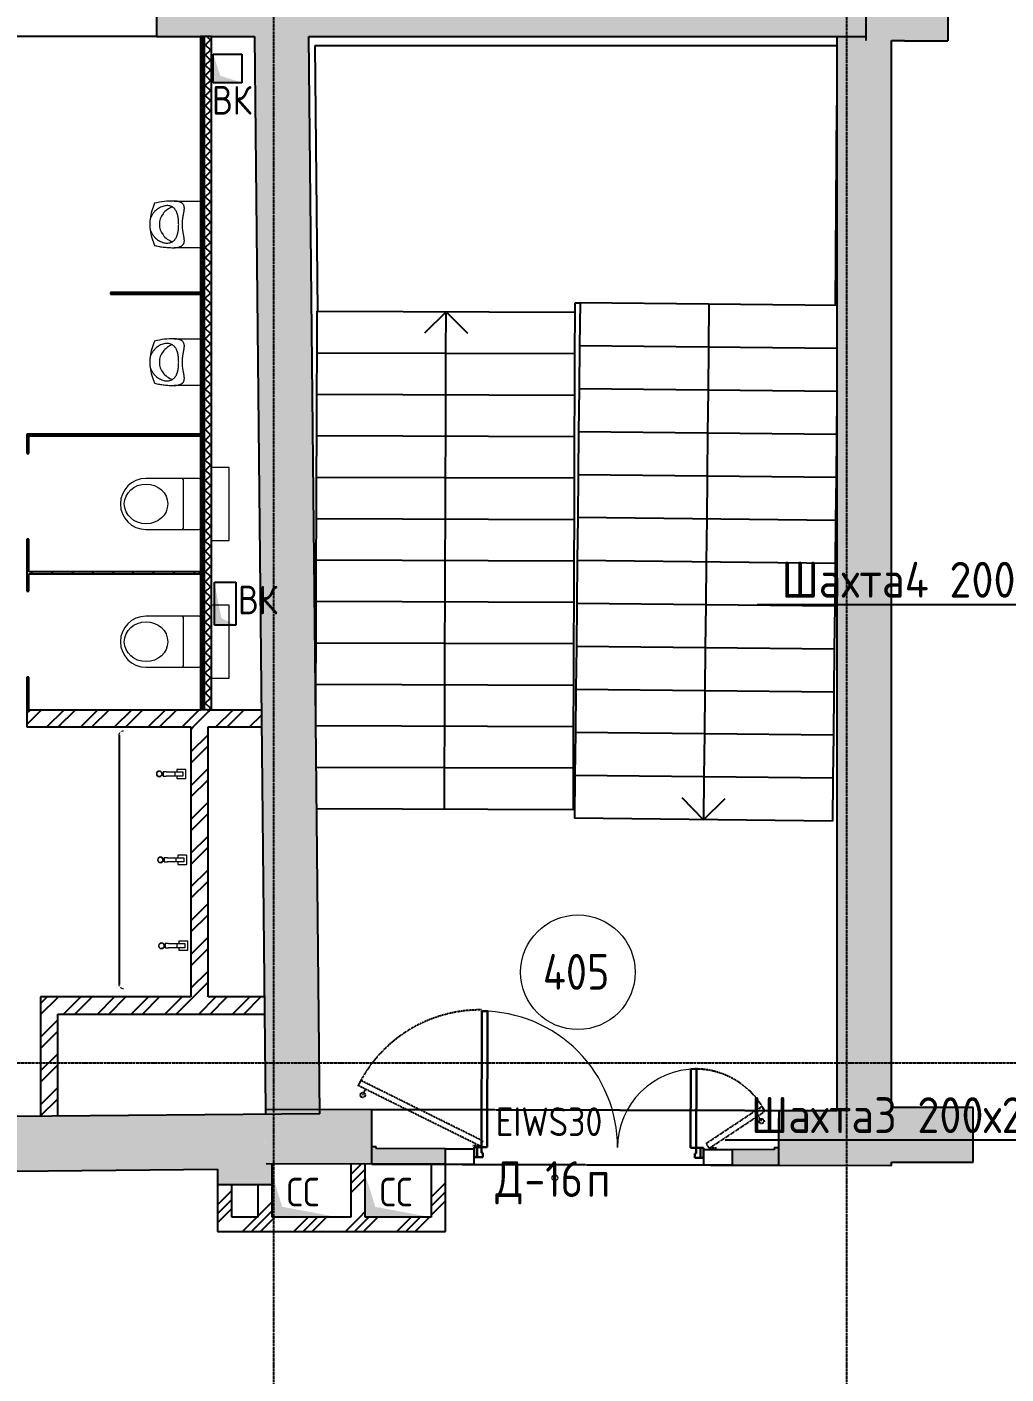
# Model space of a CAD drawing. Header units: millimetres. Extents: x -129048 to 476301, y -5853 to 215316.
# Drawn here: x 363441 to 370275, y 11234 to 20640 of the extents above; entities that cross this region are included whole.
import ezdxf
from ezdxf import colors
from ezdxf.entities.mleader import LeaderData, LeaderLine
from ezdxf.math import Vec2, Vec3

# ---------------------------------------------------------------- set-up
doc = ezdxf.new("R2010")
doc.units = ezdxf.units.MM
for name, pattern in [('ADSK_Линия сетки', [25, 20, -2.5, 0, -2.5]), ('ADSK_Сверху', [4.5, 3, -1.5]), ('ADSK_Снесено', [4.5, 3, -1.5]), ('ADSK_Штриховая_ш2 п1', [3, 2, -1])]:
    doc.linetypes.add(name, pattern=pattern)
for name, color, linetype, lineweight in [('GAZLAITER', 1, 'Continuous', 40), ('Аннотация', 7, 'Continuous', 9), ('Двери', 251, 'Continuous', 18), ('Лестницы', 7, 'Continuous', 18), ('Марки дверей', 7, 'Continuous', 20), ('Марки помещений', 7, 'Continuous', 20), ('Сантехника', 251, 'Continuous', 18), ('Стрелки вверх', 7, 'Continuous', 18), ('Узлы', 7, 'Continuous', 18)]:
    doc.layers.add(name, color=color, linetype=linetype, lineweight=lineweight)
for name, color, linetype, lineweight, true_color in [('Линии', 7, 'Continuous', 9, 0x00a600), ('Обобщенные модели', 5, 'Continuous', 18, 0x0000ff), ('Стены внутренние', 5, 'Continuous', 18, 0x0000ff), ('Стены наружные', 1, 'ADSK_Снесено', 18, 0xff0000), ('Стены штриховка', 5, 'Continuous', 18, 0x0000ff)]:
    doc.layers.add(name, color=color, linetype=linetype, lineweight=lineweight, true_color=true_color)
doc.styles.add('GOST Common_1', font='GOST Common_0.ttf', dxfattribs={"width": 0.9, "height": 200})
doc.styles.add('GOST Common_2', font='GOST Common_0.ttf', dxfattribs={"width": 0.9, "height": 250})
doc.styles.add('PIK', font='isocpeur.ttf', dxfattribs={"width": 0.9, "height": 250})
pattern_1 = [(45, (322754.53, 150), (-179.6051, 179.6051), []), (45, (322818.03, 150), (0, 359.2102), []), (45, (322691.03, 150), (0, 359.2102), [])]
pattern_2 = [(45, (322754.53, 150), (-117.8655, 117.8655), []), (45, (322833.11, 150), (-117.8655, 117.8655), [])]
pattern_3 = [(45, (322754.53, 150), (-70.71068, 70.71068), [])]

# ---------------------------------------------------------------- blocks, each defined once
blk = doc.blocks.new('Раковина с 2-3 кранами для санузла - 500x1800 3 taps-2317887-04 План 4-го этажа')
at = {"layer": 'Сантехника'}
for p, q in [((-764.1, 503.1), (-763.2, 503.9)), ((1018.1, 499.1), (1018.9, 498.2)), ((-490, 189.1), (-460, 189.1)), ((-490, 189.1), (-490, 166.1)), ((-460, 189.1), (-490, 189.1)), ((-460, 166.1), (-460, 189.1)), ((110, 196.6), (140, 196.6)), ((110, 196.6), (110, 173.6)), ((140, 196.6), (110, 196.6)), ((140, 173.6), (140, 196.6)), ((710, 204.1), (740, 204.1)), ((710, 204.1), (710, 181.1)), ((740, 204.1), (710, 204.1)), ((740, 181.1), (740, 204.1)), ((-490, 106.5), (-490, 166.1)), ((-490, 71.5), (-490, 106.5)), ((-460, 106.5), (-490, 106.5)), ((-460, 166.1), (-460, 106.5)), ((-460, 106.5), (-460, 71.5)), ((93.2, 98.7), (93.2, 39.1)), ((109.5, 100.6), (95.1, 100.6)), ((110, 114), (110, 173.6)), ((110, 79), (110, 114)), ((140, 114), (110, 114)), ((140, 173.6), (140, 114)), ((140, 114), (140, 79)), ((154.6, 100.6), (140, 100.6)), ((156.5, 39.1), (156.5, 98.7)), ((693.2, 106.2), (693.2, 46.6)), ((710, 108.1), (695.1, 108.1)), ((710, 121.5), (710, 181.1)), ((710, 86.5), (710, 121.5)), ((740, 121.5), (710, 121.5)), ((740, 181.1), (740, 121.5)), ((740, 121.5), (740, 86.5)), ((754.6, 108.1), (740, 108.1)), ((756.5, 46.6), (756.5, 106.2)), ((-506.8, 91.2), (-506.8, 31.6)), ((-505.3, 30.1), (-445, 30.1)), ((-490, 93.1), (-504.9, 93.1)), ((-490, 51.5), (-490, 71.5)), ((-460, 51.5), (-490, 51.5)), ((-445.4, 93.1), (-460, 93.1)), ((-460, 71.5), (-460, 51.5)), ((-443.5, 31.6), (-443.5, 91.2)), ((94.7, 37.6), (155, 37.6)), ((110, 59), (110, 79)), ((140, 59), (110, 59)), ((140, 79), (140, 59)), ((694.7, 45.1), (755, 45.1)), ((710, 66.5), (710, 86.5)), ((740, 66.5), (710, 66.5)), ((740, 86.5), (740, 66.5))]:
    blk.add_line(p, q, dxfattribs=at)
at = {"layer": 'Сантехника', "flags": 128}
for points in [[(-775, 480), (-775, 481.2), (-774.9, 482.4), (-774.8, 483.6), (-774.6, 484.8), (-774.4, 486), (-774.1, 487.1)], [(-773.5, 489.4), (-773.1, 490.6), (-772.6, 491.7), (-772.1, 492.8), (-771.6, 493.9)], [(-770.4, 495.9), (-769.8, 496.9), (-769.1, 497.9), (-768.3, 498.9), (-767.6, 499.8)], [(-758.1, 507), (-757, 507.5), (-755.9, 508), (-754.7, 508.4)], [(-752.4, 509.1), (-751.3, 509.3), (-750.1, 509.6), (-748.9, 509.7), (-747.7, 509.9), (-746.5, 510), (-745.3, 510), (-745, 510)], [(995, 510), (996.2, 510), (997.4, 509.9), (998.6, 509.8), (999.8, 509.6), (1001, 509.4), (1002.1, 509.1)], [(1004.4, 508.5), (1005.6, 508.1), (1006.7, 507.6), (1007.8, 507.1), (1008.9, 506.6)], [(1010.9, 505.4), (1011.9, 504.8), (1012.9, 504.1), (1013.9, 503.3), (1014.8, 502.6)], [(1022, 493.1), (1022.5, 492), (1023, 490.9), (1023.4, 489.7)], [(1024.1, 487.4), (1024.3, 486.3), (1024.6, 485.1), (1024.7, 483.9), (1024.9, 482.7), (1025, 481.5), (1025, 480.3), (1025, 480)]]:
    blk.add_lwpolyline(points, dxfattribs=at)
at = {"layer": 'Сантехника'}
for centre, radius, start, end in [((-475, 215), 20, 0, 180), ((-475, 215), 20, 180, 360), ((-475, 215), 18.2, 165.15778, 180), ((-475, 215), 18.2, 180, 191.34075), ((-475, 215), 16.3, 175.36727, 180), ((-475, 215), 16.3, 175.36727, 180), ((-475, 215), 16.3, 180, 198.62064), ((-475, 215), 16.3, 180, 198.62064), ((-475, 215), 18.2, 208.98332, 219.73377), ((-475, 215), 18.2, 95.84531, 146.66266), ((-475, 215), 16.3, 216.87489, 225), ((-475, 215), 16.3, 216.87489, 225), ((-475, 215), 18.2, 225, 229.4056), ((-475, 215), 18.2, 232.75928, 242.71908), ((-475, 215), 18.2, 265.13096, 274.18327), ((-475, 215), 18.2, 85.13096, 94.18327), ((-475, 215), 18.2, 275.84531, 326.66266), ((-475, 215), 18.2, 52.75928, 62.71908), ((-475, 215), 16.3, 36.87489, 45), ((-475, 215), 16.3, 36.87489, 45), ((-475, 215), 18.2, 45, 49.4056), ((-475, 215), 18.2, 28.98332, 39.73377), ((-475, 215), 16.3, 0, 18.62064), ((-475, 215), 16.3, 0, 18.62064), ((-475, 215), 16.3, 355.36727, 360), ((-475, 215), 16.3, 355.36727, 360), ((-475, 215), 18.2, 345.15778, 360), ((-475, 215), 18.2, 0, 10.1859), ((125, 222.5), 20, 0, 180), ((125, 222.5), 20, 180, 360), ((125, 222.5), 18.2, 165.15778, 180), ((125, 222.5), 18.2, 180, 191.34075), ((125, 222.5), 16.3, 175.36727, 180), ((125, 222.5), 16.3, 175.36727, 180), ((125, 222.5), 16.3, 180, 197.96836), ((125, 222.5), 16.3, 180, 197.96836), ((125, 222.5), 18.2, 208.98332, 219.73377), ((125, 222.5), 18.2, 95.84531, 146.66266), ((125, 222.5), 16.3, 216.87489, 225), ((125, 222.5), 16.3, 216.87489, 225), ((125, 222.5), 18.2, 225, 229.4056), ((125, 222.5), 18.2, 232.75928, 242.71908), ((125, 222.5), 18.2, 265.13096, 274.18327), ((125, 222.5), 18.2, 85.13096, 94.18327), ((125, 222.5), 18.2, 275.84531, 326.66266), ((125, 222.5), 18.2, 52.75928, 62.71908), ((125, 222.5), 16.3, 36.87489, 45), ((125, 222.5), 16.3, 36.87489, 45), ((125, 222.5), 18.2, 45, 49.4056), ((125, 222.5), 18.2, 28.98332, 39.73377), ((125, 222.5), 16.3, 0, 18.62064), ((125, 222.5), 16.3, 0, 18.62064), ((125, 222.5), 16.3, 355.36727, 360), ((125, 222.5), 16.3, 355.36727, 360), ((125, 222.5), 18.2, 345.15778, 360), ((125, 222.5), 18.2, 0, 11.34075), ((725, 230), 20, 0, 180), ((725, 230), 20, 180, 360), ((725, 230), 18.2, 165.15778, 180), ((725, 230), 18.2, 180, 191.34075), ((725, 230), 16.3, 175.36727, 180), ((725, 230), 16.3, 175.36727, 180), ((725, 230), 16.3, 180, 198.62064), ((725, 230), 16.3, 180, 198.62064), ((725, 230), 18.2, 208.98332, 219.73377), ((725, 230), 18.2, 95.84531, 146.66266), ((725, 230), 18.2, 222.32911, 229.4056), ((725, 230), 16.3, 216.87489, 225), ((725, 230), 16.3, 216.87489, 225), ((725, 230), 18.2, 232.75928, 242.71908), ((725, 230), 18.2, 265.13096, 274.18327), ((725, 230), 18.2, 85.13096, 94.18327), ((725, 230), 18.2, 275.84531, 326.66266), ((725, 230), 18.2, 52.75928, 62.71908), ((725, 230), 16.3, 36.87489, 45), ((725, 230), 16.3, 36.87489, 45), ((725, 230), 18.2, 45, 49.4056), ((725, 230), 18.2, 28.98332, 39.73377), ((725, 230), 16.3, 0, 18.62064), ((725, 230), 16.3, 0, 18.62064), ((725, 230), 16.3, 355.36727, 360), ((725, 230), 16.3, 355.36727, 360), ((725, 230), 18.2, 345.15778, 360), ((725, 230), 18.2, 0, 11.34075), ((95.1, 98.7), 1.87, 90, 180), ((95.1, 98.7), 1.87, 120, 150), ((95.1, 98.7), 1.87, 120, 150), ((95.1, 98.7), 1.87, 120, 150), ((154.6, 98.7), 1.87, 0, 90), ((154.6, 98.7), 1.87, 30, 60), ((154.6, 98.7), 1.87, 30, 60), ((154.6, 98.7), 1.87, 30, 60), ((695.1, 106.2), 1.87, 90, 180), ((695.1, 106.2), 1.87, 120, 150), ((695.1, 106.2), 1.87, 120, 150), ((695.1, 106.2), 1.87, 120, 150), ((754.6, 106.2), 1.87, 0, 90), ((754.6, 106.2), 1.87, 30, 60), ((754.6, 106.2), 1.87, 30, 60), ((754.6, 106.2), 1.87, 30, 60), ((-504.9, 91.2), 1.87, 90, 180), ((-505.3, 31.6), 1.49, 180, 270), ((-504.9, 91.2), 1.87, 120, 150), ((-504.9, 91.2), 1.87, 120, 150), ((-504.9, 91.2), 1.87, 120, 150), ((-445.4, 91.2), 1.87, 0, 90), ((-445, 31.6), 1.49, 270, 360), ((-445.4, 91.2), 1.87, 30, 60), ((-445.4, 91.2), 1.87, 30, 60), ((-445.4, 91.2), 1.87, 30, 60), ((94.7, 39.1), 1.49, 180, 270), ((155, 39.1), 1.49, 270, 360), ((694.7, 46.6), 1.49, 180, 270), ((755, 46.6), 1.49, 270, 360)]:
    blk.add_arc(centre, radius, start, end, dxfattribs=at)
blk = doc.blocks.new('Туалет подвесной-Moderna R-Laufen - 000 White-V208-04 План 4-го этажа')
at = {"layer": 'Обобщенные модели'}
for p, q in [((-53, 419.3), (-53, 47.4)), ((303, 47.4), (303, 419.3)), ((-43.1, 157.8), (293.1, 157.8))]:
    blk.add_line(p, q, dxfattribs=at)
for centre, radius, start, end in [((125, 419.3), 178, 360, 180), ((-43.1, 167.7), 9.89, 180, 270), ((293.1, 167.7), 9.89, 270, 360), ((-43.1, 47.4), 9.89, 180, 270), ((293.1, 47.4), 9.89, 270, 360)]:
    blk.add_arc(centre, radius, start, end, dxfattribs=at)
blk.add_ellipse((125, 418.3), major_axis=(0, 151.6), ratio=0.916517, dxfattribs=at)
at = {"layer": 'Сантехника'}
for p, q in [((-130, -37.5), (-130, -162.5)), ((380, -162.5), (380, -37.5)), ((-130, -162.5), (380, -162.5))]:
    blk.add_line(p, q, dxfattribs=at)
blk = doc.blocks.new('Туалет подвесной-Moderna R-Laufen - 000 White-2284892-04 План 4-го этажа')
at = {"layer": 'Обобщенные модели'}
for p, q in [((-53, 419.3), (-53, 47.4)), ((303, 47.4), (303, 419.3)), ((-43.1, 157.8), (293.1, 157.8))]:
    blk.add_line(p, q, dxfattribs=at)
for centre, radius, start, end in [((125, 419.3), 178, 360, 180), ((-43.1, 167.7), 9.89, 180, 270), ((293.1, 167.7), 9.89, 270, 360), ((-43.1, 47.4), 9.89, 180, 270), ((293.1, 47.4), 9.89, 270, 360)]:
    blk.add_arc(centre, radius, start, end, dxfattribs=at)
blk.add_ellipse((125, 418.3), major_axis=(0, 151.6), ratio=0.916517, dxfattribs=at)
at = {"layer": 'Сантехника'}
for p, q in [((-130, -37.5), (-130, -162.5)), ((380, -162.5), (380, -37.5)), ((-130, -162.5), (380, -162.5))]:
    blk.add_line(p, q, dxfattribs=at)
blk = doc.blocks.new('Urinal_Commercial_14201 - UT104EV-1823124-04 План 4-го этажа')
at = {"layer": 'Сантехника'}
for p, q in [((41714.1, 18313), (41898.7, 18313)), ((41898.7, 17986.9), (41714.1, 17987))]:
    blk.add_line(p, q, dxfattribs=at)
for centre, radius, start, end in [((41898.7, 18150), 353.2, 155.41974, 173.79042), ((41751.6, 18133.9), 146.4, 110.0061, 141.9939), ((41731, 18150), 120.3, 141.9939, 180.0061), ((41898.7, 18150), 353.2, 186.20958, 204.57824), ((41731, 18149.9), 120.3, 179.9939, 218.0061), ((41751.6, 18166), 146.4, 218.0061, 249.9939)]:
    blk.add_arc(centre, radius, start, end, dxfattribs=at)
blk.add_ellipse((41809.9, 17228.7), major_axis=(-199.1, 1075.5), ratio=0.694076, start_param=6.146838, end_param=6.328057, dxfattribs=at)
for points, knots in [([(41745.6, 18150), (41745.5, 18153.7), (41745.5, 18159.2), (41745.2, 18166.3), (41745, 18171.5), (41744.6, 18176.7), (41744.1, 18181.8), (41743.6, 18186.9), (41743, 18191.7), (41742.3, 18196.5), (41741.6, 18201.1), (41740.7, 18205.6), (41739.8, 18210), (41738.8, 18214.2), (41737.7, 18218.3), (41736.5, 18222.3), (41734.8, 18227.4), (41733, 18232.3), (41730.9, 18236.9), (41728.8, 18241.4), (41725.9, 18246.7), (41722, 18252.5), (41717.7, 18257.9), (41713.1, 18262.7), (41708.1, 18267), (41700.9, 18272), (41691, 18276.8), (41678, 18280.2), (41664, 18281.2), (41644.5, 18279.3), (41619.4, 18271.3), (41595.2, 18256), (41577.4, 18239.3), (41565.4, 18224.6), (41555, 18207.6), (41549.8, 18194.9), (41547.6, 18188.2)], [-1, -1, -1, -1, -0.975, -0.9625, -0.95, -0.9375, -0.925, -0.9125, -0.9, -0.8875, -0.875, -0.8625, -0.85, -0.8375, -0.825, -0.8125, -0.8, -0.775, -0.7625, -0.75, -0.725, -0.7, -0.675, -0.65, -0.625, -0.6, -0.55, -0.5, -0.45, -0.4, -0.3, -0.2, -0.15, -0.1, -0.05, 0, 0, 0, 0]), ([(41771.2, 18150), (41771.4, 18158.3), (41772.1, 18170.9), (41773.7, 18185.2), (41774.8, 18193.3), (41775.7, 18199.3), (41776.6, 18205.2), (41777.7, 18211), (41778.8, 18216.7), (41779.8, 18222.3), (41780.8, 18227.9), (41781.8, 18233.3), (41782.6, 18237.7), (41783.2, 18241.2), (41783.5, 18243.8), (41783.9, 18246.3), (41784.3, 18249.7), (41784.8, 18253.8), (41785.1, 18257.8), (41785.2, 18260.9), (41785.2, 18264), (41785, 18267.7), (41784.4, 18273.4), (41782.8, 18280), (41779.5, 18287.1), (41775.7, 18292.1), (41772.2, 18295.7), (41769.2, 18298.1), (41766, 18300.3), (41762.7, 18302.3), (41759.3, 18304.1), (41755.6, 18305.7), (41751.8, 18307.1), (41747.9, 18308.4), (41744, 18309.4), (41738.5, 18310.7), (41728.7, 18312.3), (41720.1, 18312.9), (41714.1, 18313)], [-1, -1, -1, -1, -0.909091, -0.863636, -0.840909, -0.818182, -0.795455, -0.772727, -0.75, -0.727273, -0.704545, -0.681818, -0.659091, -0.647727, -0.636364, -0.625, -0.613636, -0.590909, -0.568182, -0.556818, -0.545455, -0.522727, -0.5, -0.454545, -0.409091, -0.363636, -0.340909, -0.318182, -0.295455, -0.272727, -0.25, -0.227273, -0.204545, -0.181818, -0.159091, -0.136364, -0.090909, 0, 0, 0, 0]), ([(41547.6, 18111.8), (41549.8, 18105.1), (41555, 18092.3), (41565.4, 18075.3), (41577.4, 18060.6), (41595.2, 18043.9), (41619.4, 18028.6), (41644.5, 18020.6), (41664, 18018.8), (41678, 18019.8), (41691, 18023.2), (41700.9, 18028), (41708.1, 18032.9), (41713.1, 18037.2), (41717.7, 18042.1), (41722, 18047.4), (41725.9, 18053.2), (41728.8, 18058.5), (41730.9, 18063), (41733, 18067.6), (41734.8, 18072.5), (41736.5, 18077.7), (41737.7, 18081.6), (41738.8, 18085.7), (41739.8, 18090), (41740.7, 18094.3), (41741.6, 18098.8), (41742.3, 18103.5), (41743, 18108.2), (41743.6, 18113.1), (41744.1, 18118.1), (41744.6, 18123.2), (41745, 18128.4), (41745.2, 18133.6), (41745.5, 18140.7), (41745.5, 18146.2), (41745.6, 18150)], [-1, -1, -1, -1, -0.95, -0.9, -0.85, -0.8, -0.7, -0.6, -0.55, -0.5, -0.45, -0.4, -0.375, -0.35, -0.325, -0.3, -0.275, -0.25, -0.2375, -0.225, -0.2, -0.1875, -0.175, -0.1625, -0.15, -0.1375, -0.125, -0.1125, -0.1, -0.0875, -0.075, -0.0625, -0.05, -0.0375, -0.025, 0, 0, 0, 0]), ([(41714.1, 17987), (41718.8, 17987), (41727.9, 17987.5), (41738.9, 17989.2), (41747.4, 17991.4), (41753.5, 17993.3), (41758.3, 17995.4), (41762, 17997.2), (41765.5, 17999.3), (41769.7, 18002.1), (41774.1, 18006.1), (41777.9, 18010.6), (41781, 18015.8), (41783.2, 18021.6), (41784.6, 18027.9), (41785.1, 18033.5), (41785.2, 18038.3), (41785.1, 18042), (41784.8, 18045.8), (41784.4, 18049.6), (41783.9, 18053.6), (41783.3, 18057.6), (41782.7, 18061.7), (41781.9, 18065.8), (41781.2, 18070.1), (41780.4, 18074.4), (41779.6, 18078.8), (41778.4, 18084.7), (41777.1, 18092.2), (41775.6, 18101.5), (41773.7, 18114.1), (41772, 18130.2), (41771.4, 18143.4), (41771.2, 18150)], [-1, -1, -1, -1, -0.928571, -0.857143, -0.821429, -0.785714, -0.75, -0.732143, -0.714286, -0.678571, -0.642857, -0.607143, -0.571429, -0.535714, -0.5, -0.464286, -0.446429, -0.428571, -0.410714, -0.392857, -0.375, -0.357143, -0.339286, -0.321429, -0.303571, -0.285714, -0.267857, -0.25, -0.214286, -0.178571, -0.142857, -0.071429, 0, 0, 0, 0])]:
    blk.add_open_spline(points, degree=3, knots=knots, dxfattribs=at)
for points in [[(41547.6, 18188.2), (41546.3, 18184.1), (41544.6, 18175.9), (41543.5, 18163), (41543.3, 18154.3), (41543.3, 18150)], [(41543.3, 18150), (41543.3, 18145.6), (41543.5, 18136.9), (41544.6, 18124.1), (41546.3, 18115.8), (41547.6, 18111.8)], [(41577.5, 18003.1), (41588.6, 18000.2), (41611, 17995.3), (41645, 17990.2), (41679.4, 17987.3), (41702.5, 17986.9), (41714.1, 17987)]]:
    blk.add_open_spline(points, degree=3, dxfattribs=at)
blk = doc.blocks.new('AC_Дверь_Двупольная - Д-16п 1500х2200h 2-2315479-04 План 4-го этажа')
at = {"layer": 'Двери', "lineweight": 30}
for p, q in [((-750, 1010), (-710, 1010)), ((-750, 60), (-750, 1010)), ((-710, 1010), (-710, 60)), ((750, 610), (710, 610)), ((710, 610), (710, 60)), ((750, 60), (750, 610)), ((-800, 60), (-780, 60)), ((-800, -10), (-800, 60)), ((-780, 60), (-750, 60)), ((-780, -10), (-780, 60)), ((-780, 60), (-780, -10)), ((-710, 60), (-750, 60)), ((-750, 60), (-750, 20)), ((-750, 20), (-740, 20)), ((-740, 20), (-740, -10)), ((710, 60), (750, 60)), ((750, 20), (740, 20)), ((740, 20), (740, -10)), ((780, 60), (750, 60)), ((750, 60), (750, 20)), ((780, -10), (780, 60)), ((800, 60), (780, 60)), ((780, 60), (780, -10)), ((800, -10), (800, 60)), ((-780, -10), (-800, -10)), ((-740, -10), (-780, -10)), ((740, -10), (780, -10)), ((780, -10), (800, -10))]:
    blk.add_line(p, q, dxfattribs=at)
at = {"layer": 'Двери'}
for centre, radius, start, end in [((-750, 60), 950, 360, 90), ((750, 60), 550, 90, 180)]:
    blk.add_arc(centre, radius, start, end, dxfattribs=at)
blk = doc.blocks.new('ADSK_Марка_Помещение_ОдноЗначение - Номер-247393-04 План 4-го этажа')
at = {"layer": 'Марки помещений'}
blk.add_circle((0, 0), 4, dxfattribs=at)
blk = doc.blocks.new('ADSK_Марка_Дверь - Типоразмер_ADSK_Марка-58376-04 План 4-го этажа')
at = {"layer": 'Марки дверей', "lineweight": 9}
blk.add_circle((0, 0), 0.2, dxfattribs=at)

msp = doc.modelspace()

# ---------------------------------------------------------------- hatches: boundary and pattern name
at = {"layer": 'Стены внутренние', "lineweight": 25, "true_color": 0x636466}
h = msp.add_hatch(dxfattribs=at)
h.set_pattern_fill('FP_3', color=251, style=0, pattern_type=2)
h.set_pattern_definition([(45, (322754.535, 150), (-35.35534, 35.35534), []), (135, (322754.535, 150), (-35.35534, -35.35534), [])])
h.paths.add_polyline_path([(364678.19971, 15872.96205), (364728.19971, 15872.96205), (364728.19971, 20574.05859), (364678.19971, 20574.05859), (364678.19971, 16518.17282)])
for points in [[(365486.48361, 13052.17776), (365408.22028, 20574.05859), (365028.19971, 20574.05859), (365106.14777, 13082.47853), (365445.02736, 13055.48051)], [(369474.38681, 12690.79193), (369474.38681, 20545.02004), (369296.56933, 20545.84105), (369295.89593, 20574.05859), (369094.38681, 20574.05859), (369094.38681, 12691.80844), (369367.75838, 12691.07716)], [(365847.85535, 12700.49307), (365848.87187, 13080.49171), (365486.18901, 13080.49171), (365486.48361, 13052.17776), (365106.14777, 13082.47853), (365110.1017, 12702.4666), (365801.49686, 12700.61708)], [(364772.10836, 12558.14186), (365152.10836, 12558.14186), (365152.10836, 12702.35423), (365110.1017, 12702.4666), (365106.14777, 13048.53149), (364772.10836, 13045.32907), (364772.10836, 12631.26895)], [(369094.38681, 12691.80844), (369094.38681, 13071.8098), (368687.89055, 13071.8098), (368687.19795, 12692.89769)]]:
    msp.add_hatch(color=251, dxfattribs=at).paths.add_polyline_path(points)
h = msp.add_hatch(dxfattribs=at)
h.set_pattern_fill('FP_4', color=251, style=0, pattern_type=2)
h.set_pattern_definition(pattern_3)
h.paths.add_polyline_path([(364644.87958, 18774.96205), (364644.87958, 18786.96205), (364024.87958, 18786.96205), (364024.87958, 18774.96205), (364643.3108, 18774.96205)])
h = msp.add_hatch(dxfattribs=at)
h.set_pattern_fill('FP_4', color=251, style=0, pattern_type=2)
h.set_pattern_definition(pattern_3)
h.paths.add_polyline_path([(363441.19971, 17784.96205), (364644.87958, 17784.96205), (364644.87958, 17796.96205), (363441.19971, 17796.96205)])
h = msp.add_hatch(dxfattribs=at)
h.set_pattern_fill('FP_4', color=251, style=0, pattern_type=2)
h.set_pattern_definition(pattern_3)
h.paths.add_polyline_path([(363453.19971, 15872.96205), (363453.19971, 16100.96205), (363441.19971, 16100.96205), (363441.19971, 15872.96205)])
h.paths.add_polyline_path([(363441.19971, 16700.96205), (363453.19971, 16700.96205), (363453.19971, 17062.96205), (363441.19971, 17062.96205), (363441.19971, 16822.96205)])
h.paths.add_polyline_path([(363441.19971, 17662.96205), (363453.19971, 17662.96205), (363453.19971, 17784.96205), (363441.19971, 17784.96205)])
h = msp.add_hatch(dxfattribs=at)
h.set_pattern_fill('FP_4', color=251, style=0, pattern_type=2)
h.set_pattern_definition(pattern_3)
h.paths.add_polyline_path([(363453.19971, 16822.96205), (364644.87958, 16822.96205), (364644.87958, 16834.96205), (363453.19971, 16834.96205)])
h = msp.add_hatch(dxfattribs=at)
h.set_pattern_fill('FP_2', color=251, style=0, pattern_type=2)
h.set_pattern_definition(pattern_2)
h.paths.add_polyline_path([(364476.71241, 15752.96205), (364699.87958, 15752.96205), (364699.87958, 15872.96205), (363441.19971, 15872.96205), (363441.19971, 15752.96205), (364376.97435, 15752.96205)])
h = msp.add_hatch(dxfattribs=at)
h.set_pattern_fill('FP_2', color=251, style=0, pattern_type=2)
h.set_pattern_definition(pattern_2)
h.paths.add_polyline_path([(364704.88378, 15752.96205), (365078.36204, 15752.96205), (365077.11347, 15872.96205), (364699.87958, 15872.96205), (364699.87958, 15752.96205)])
h = msp.add_hatch(dxfattribs=at)
h.set_pattern_fill('FP_2', color=251, style=0, pattern_type=2)
h.set_pattern_definition(pattern_2)
h.paths.add_polyline_path([(364658.55917, 13868.09966), (364704.88378, 13868.09966), (364704.88378, 15752.96205), (364584.88378, 15752.96205), (364584.88378, 13868.09966)])
h = msp.add_hatch(dxfattribs=at)
h.set_pattern_fill('FP_2', color=251, style=0, pattern_type=2)
h.set_pattern_definition(pattern_2)
h.paths.add_polyline_path([(363536.14777, 13033.47997), (363656.14777, 13034.6304), (363656.14777, 13868.09966), (363536.14777, 13868.09966), (363536.14777, 13045.32907)])
h = msp.add_hatch(dxfattribs=at)
h.set_pattern_fill('FP_2', color=251, style=0, pattern_type=2)
h.set_pattern_definition(pattern_2)
h.paths.add_polyline_path([(365028.19971, 13748.09966), (365099.22214, 13748.09966), (365097.97357, 13868.09966), (363656.14777, 13868.09966), (363656.14777, 13748.09966), (364940.144, 13748.09966)])
h = msp.add_hatch(color=251, dxfattribs=at)
h.paths.add_polyline_path([(371747.75806, 12714.66874), (372153.57364, 12714.66874), (372154.42304, 13094.66874), (371748.09509, 13094.66874), (371747.7638, 12721.14339)])
h.paths.add_polyline_path([(369474.38681, 12714.66874), (370044.77314, 12714.66874), (370045.11017, 13094.66874), (369474.38681, 13094.66874), (369474.38681, 12721.14339)])
h = msp.add_hatch(color=251, dxfattribs=at)
h.paths.add_polyline_path([(362006.43934, 12638.79725), (362320.9743, 12641.81268), (362317.33142, 13021.79522), (362006.43934, 13018.81471), (362006.43934, 12683.93065)])
h.paths.add_polyline_path([(363350.92697, 12651.6868), (364772.10836, 12665.31161), (364772.10836, 13045.32907), (363347.28409, 13031.66934), (363350.61304, 12684.43208)])
h = msp.add_hatch(color=251, dxfattribs=at)
h.paths.add_polyline_path([(368686.87694, 12692.89855), (368686.87694, 12812.89898), (368657.19784, 12812.89812), (368657.16595, 12800.97842), (368363.01163, 12800.97842), (368362.72483, 12693.76568)])
h.paths.add_polyline_path([(366362.73199, 12699.11575), (366362.73199, 12807.11614), (365878.14415, 12808.41243), (365878.14415, 12820.41248), (365848.17636, 12820.49264), (365848.87187, 12700.49035), (366251.49686, 12699.41331)])
h = msp.add_hatch(dxfattribs=at)
h.set_pattern_fill('FP_1', color=251, style=0, pattern_type=2)
h.set_pattern_definition(pattern_1)
h.paths.add_polyline_path([(365801.30673, 12330.56359), (365801.49686, 12331.44633), (365801.49686, 12700.61708), (365701.49686, 12700.88459), (365701.49686, 12330.56359)])
h = msp.add_hatch(dxfattribs=at)
h.set_pattern_fill('FP_1', color=251, style=0, pattern_type=2)
h.set_pattern_definition(pattern_1)
h.paths.add_polyline_path([(366363.01762, 12230.56359), (366362.73199, 12699.11575), (366263.01762, 12699.11575), (366263.01762, 12230.56359), (366348.47588, 12230.56359)])
h = msp.add_hatch(dxfattribs=at)
h.set_pattern_fill('FP_1', color=251, style=0, pattern_type=2)
h.set_pattern_definition(pattern_1)
h.paths.add_polyline_path([(364872.10836, 12230.56359), (364872.10836, 12558.14186), (364772.10836, 12558.14186), (364772.10836, 12230.56359)])
h = msp.add_hatch(dxfattribs=at)
h.set_pattern_fill('FP_1', color=251, style=0, pattern_type=2)
h.set_pattern_definition(pattern_1)
h.paths.add_polyline_path([(365151.22563, 12330.56359), (365152.10836, 12331.44633), (365152.10836, 12558.14186), (365052.10836, 12558.14186), (365052.10836, 12330.56359), (365078.34969, 12330.56359)])
h = msp.add_hatch(dxfattribs=at)
h.set_pattern_fill('FP_1', color=251, style=0, pattern_type=2)
h.set_pattern_definition(pattern_1)
h.paths.add_polyline_path([(364872.10836, 12230.56359), (366263.01762, 12230.56359), (366263.01762, 12330.56359), (364872.10836, 12330.56359)])
at = {"layer": 'Стены наружные', "lineweight": 25, "true_color": 0x636466}
h = msp.add_hatch(color=251, dxfattribs=at)
h.paths.add_polyline_path([(369141.15215, 20574.05859), (369297.74668, 20574.05859), (369297.74668, 21084.05859), (364345.31886, 21084.05859), (364345.31886, 20574.05859), (369094.38681, 20574.05859)])
h.paths.add_polyline_path([(361496.43934, 20574.05859), (362615.31886, 20574.05859), (362615.31886, 21084.05859), (361496.43934, 21084.05859)])
h = msp.add_hatch(color=251, dxfattribs=at)
h.paths.add_polyline_path([(371988.62048, 20533.4115), (371990.97519, 21043.40607), (371788.8038, 21044.33952), (371792.70762, 20534.31606)])
h.paths.add_polyline_path([(369871.61211, 20543.186), (369867.70828, 21053.20946), (369298.92404, 21055.83561), (369296.56933, 20545.84105), (369867.70828, 20543.20402)])
at = {"layer": 'Узлы', "lineweight": 25, "true_color": 0x636466}
for points in [[(364790.60584, 20250.5099), (364941.10836, 20250.5099), (364790.60584, 20300.00737), (364741.10836, 20450.5099), (364741.10836, 20250.5099)], [(364749.14869, 16463.35391), (364899.14869, 16463.35391), (364798.64616, 16512.85138), (364749.14869, 16763.35391), (364749.14869, 16512.85138)], [(365222.81904, 12331.44633), (365602.10836, 12331.44633), (365222.81904, 12402.157), (365152.10836, 12631.26895), (365152.10836, 12331.44633)], [(366066.48328, 12331.44633), (366251.49686, 12331.44633), (365872.20754, 12402.157), (365801.49686, 12631.26895), (365801.49686, 12331.44633), (365872.20754, 12331.44633)]]:
    msp.add_hatch(color=251, dxfattribs=at).paths.add_polyline_path(points)

# ---------------------------------------------------------------- linework, layer by layer
at = {"linetype": 'ADSK_Линия сетки', "lineweight": 25}
for p, q in [((369164.44493, -2753.38365), (369164.44493, 44684.78674)), ((365164.44493, -2753.38365), (365164.44493, 21818.8012)), ((311668.30983, 13406.78828), (379896.25284, 13406.78828))]:
    msp.add_line(p, q, dxfattribs=at)
at = {"color": 251, "lineweight": 25, "true_color": 0x636466}
msp.add_line((364084.88378, 15694.96205), (364084.88378, 13954.96205), dxfattribs=at)
at = {"layer": 'Лестницы', "color": 251, "lineweight": 25, "true_color": 0x636466}
for p, q in [((365449.3089, 20507.63165), (365469.18929, 18655.0276)), ((369094.38681, 20507.63165), (365449.3089, 20507.63165)), ((369083.49004, 18694.53395), (369094.38681, 20094.46085)), ((365465.69926, 18365.73795), (365466.70105, 18655.03622)), ((365466.70105, 18655.03622), (367266.69026, 18648.80319)), ((365466.70105, 18655.03622), (367266.69026, 18648.80319)), ((367265.68847, 18359.50493), (367266.69026, 18648.80319)), ((367266.69026, 18648.80319), (367266.91546, 18713.83842)), ((367266.91546, 18713.83842), (367301.2962, 18713.47307)), ((367301.2962, 18713.47307), (367298.10938, 18413.59)), ((369094.38681, 18694.41815), (367301.2962, 18713.47307)), ((369094.38681, 18694.41815), (367301.2962, 18713.47307)), ((365464.69748, 18076.43969), (365465.69926, 18365.73795)), ((365465.69926, 18365.73795), (367265.68847, 18359.50493)), ((365465.69926, 18365.73795), (367265.68847, 18359.50493)), ((367264.68668, 18070.20666), (367265.68847, 18359.50493)), ((367298.10938, 18413.59), (367294.92257, 18113.70693)), ((369094.38681, 18394.50122), (367298.10938, 18413.59)), ((369094.38681, 18394.50122), (367298.10938, 18413.59)), ((365463.69569, 17787.14142), (365464.69748, 18076.43969)), ((365464.69748, 18076.43969), (367264.68668, 18070.20666)), ((365464.69748, 18076.43969), (367264.68668, 18070.20666)), ((367263.6849, 17780.9084), (367264.68668, 18070.20666)), ((367294.92257, 18113.70693), (367291.73575, 17813.82386)), ((369094.38681, 18094.58428), (367294.92257, 18113.70693)), ((369094.38681, 18094.58428), (367294.92257, 18113.70693)), ((369094.38681, 18053.7273), (369091.63413, 17794.6966)), ((365462.69391, 17497.84316), (365463.69569, 17787.14142)), ((365463.69569, 17787.14142), (367263.6849, 17780.9084)), ((365463.69569, 17787.14142), (367263.6849, 17780.9084)), ((367262.68311, 17491.61013), (367263.6849, 17780.9084)), ((367291.73575, 17813.82386), (367288.54894, 17513.94079)), ((369091.63413, 17794.6966), (367291.73575, 17813.82386)), ((369091.63413, 17794.6966), (367291.73575, 17813.82386)), ((369091.63413, 17794.6966), (369088.44731, 17494.81353)), ((365461.69212, 17208.54489), (365462.69391, 17497.84316)), ((365462.69391, 17497.84316), (367262.68311, 17491.61013)), ((365462.69391, 17497.84316), (367262.68311, 17491.61013)), ((367288.54894, 17513.94079), (367285.36213, 17214.05773)), ((369088.44731, 17494.81353), (367288.54894, 17513.94079)), ((369088.44731, 17494.81353), (367288.54894, 17513.94079)), ((367261.68133, 17202.31187), (367262.68311, 17491.61013)), ((369088.44731, 17494.81353), (369085.2605, 17194.93047)), ((367285.36213, 17214.05773), (367282.17531, 16914.17466)), ((369085.2605, 17194.93047), (367285.36213, 17214.05773)), ((369085.2605, 17194.93047), (367285.36213, 17214.05773)), ((365460.69033, 16919.24662), (365461.69212, 17208.54489)), ((365461.69212, 17208.54489), (367261.68133, 17202.31187)), ((365461.69212, 17208.54489), (367261.68133, 17202.31187)), ((367260.67954, 16913.0136), (367261.68133, 17202.31187)), ((369085.2605, 17194.93047), (369082.07368, 16895.0474)), ((365459.68855, 16629.94836), (365460.69033, 16919.24662)), ((365460.69033, 16919.24662), (367260.67954, 16913.0136)), ((365460.69033, 16919.24662), (367260.67954, 16913.0136)), ((367259.67776, 16623.71533), (367260.67954, 16913.0136)), ((367282.17531, 16914.17466), (367278.9885, 16614.29159)), ((369082.07368, 16895.0474), (367282.17531, 16914.17466)), ((369082.07368, 16895.0474), (367282.17531, 16914.17466)), ((369082.07368, 16895.0474), (369078.88687, 16595.16433)), ((365458.68676, 16340.65009), (365459.68855, 16629.94836)), ((365459.68855, 16629.94836), (367259.67776, 16623.71533)), ((365459.68855, 16629.94836), (367259.67776, 16623.71533)), ((367258.67597, 16334.41707), (367259.67776, 16623.71533)), ((367278.9885, 16614.29159), (367275.80168, 16314.40852)), ((369078.88687, 16595.16433), (367278.9885, 16614.29159)), ((369078.88687, 16595.16433), (367278.9885, 16614.29159)), ((369078.88687, 16595.16433), (369075.70006, 16295.28126)), ((365457.68498, 16051.35183), (365458.68676, 16340.65009)), ((365458.68676, 16340.65009), (367258.67597, 16334.41707)), ((365458.68676, 16340.65009), (367258.67597, 16334.41707)), ((367257.67419, 16045.1188), (367258.67597, 16334.41707)), ((367275.80168, 16314.40852), (367272.61487, 16014.52546)), ((369075.70006, 16295.28126), (367275.80168, 16314.40852)), ((369075.70006, 16295.28126), (367275.80168, 16314.40852)), ((369075.70006, 16295.28126), (369072.51324, 15995.3982)), ((365457.08392, 15877.77835), (365457.68498, 16051.35183)), ((365457.68498, 16051.35183), (367257.67419, 16045.1188)), ((365457.68498, 16051.35183), (367257.67419, 16045.1188)), ((367256.6724, 15755.82054), (367257.67419, 16045.1188)), ((367272.61487, 16014.52546), (367269.42806, 15714.64239)), ((369072.51324, 15995.3982), (367272.61487, 16014.52546)), ((369072.51324, 15995.3982), (367272.61487, 16014.52546)), ((369072.51324, 15995.3982), (369069.32643, 15695.51513)), ((365458.28807, 15762.04801), (367256.6724, 15755.82054)), ((365458.28807, 15762.04801), (367256.6724, 15755.82054)), ((367255.67061, 15466.52227), (367256.6724, 15755.82054)), ((367269.42806, 15714.64239), (367266.24124, 15414.75932)), ((369069.32643, 15695.51513), (367269.42806, 15714.64239)), ((369069.32643, 15695.51513), (367269.42806, 15714.64239)), ((369069.32643, 15695.51513), (369066.13961, 15395.63206)), ((365461.29829, 15472.73585), (367255.67061, 15466.52227)), ((365461.29829, 15472.73585), (367255.67061, 15466.52227)), ((367254.66883, 15177.22401), (367255.67061, 15466.52227)), ((367266.24124, 15414.75932), (367263.05443, 15114.87625)), ((369066.13961, 15395.63206), (367266.24124, 15414.75932)), ((369066.13961, 15395.63206), (367266.24124, 15414.75932)), ((369066.13961, 15395.63206), (369062.9528, 15095.74899)), ((365464.30852, 15183.42369), (367254.66883, 15177.22401)), ((365464.30852, 15183.42369), (367254.66883, 15177.22401)), ((369062.9528, 15095.74899), (367263.05443, 15114.87625))]:
    msp.add_line(p, q, dxfattribs=at)
at = {"layer": 'Линии', "color": 251, "lineweight": 25, "true_color": 0x636466}
for p, q in [((364741.10836, 20450.5099), (364941.10836, 20450.5099)), ((364741.10836, 20250.5099), (364741.10836, 20450.5099)), ((364941.10836, 20450.5099), (364941.10836, 20250.5099)), ((364941.10836, 20250.5099), (364741.10836, 20250.5099)), ((364749.14869, 16763.35391), (364899.14869, 16763.35391)), ((364749.14869, 16463.35391), (364749.14869, 16763.35391)), ((364899.14869, 16763.35391), (364899.14869, 16463.35391)), ((364899.14869, 16463.35391), (364749.14869, 16463.35391))]:
    msp.add_line(p, q, dxfattribs=at)
at = {"layer": 'Линии', "color": 251, "linetype": 'ADSK_Штриховая_ш2 п1', "lineweight": 25, "true_color": 0x636466}
for p, q in [((365770.36284, 13284.65597), (365752.59314, 13248.8197)), ((366621.47416, 12862.62573), (365770.36284, 13284.65597)), ((366603.70446, 12826.78947), (365752.59314, 13248.8197)), ((365784.92318, 13182.56015), (365804.91409, 13222.87595)), ((368181.48067, 12844.75818), (368570.16982, 13103.24839)), ((368592.32009, 13069.94125), (368570.16982, 13103.24839)), ((368203.63094, 12811.45104), (368592.32009, 13069.94125)), ((368568.61072, 13000.13132), (368543.69167, 13037.60185)), ((366603.70446, 12826.78947), (366553.70676, 12827.26879)), ((366621.47416, 12862.62573), (366603.70446, 12826.78947)), ((368203.63094, 12811.45104), (368181.48067, 12844.75818)), ((368253.62864, 12810.97171), (368203.63094, 12811.45104))]:
    msp.add_line(p, q, dxfattribs=at)
for centre in [(365784.92318, 13182.56015), (368568.61072, 13000.13132)]:
    msp.add_circle(centre, 17, dxfattribs=at)
for centre, radius, start, end in [((366603.70446, 12826.78947), 950, 89.387676112, 153.625125165), ((368103.66724, 12812.42757), 552.35396, 27.788645951, 90)]:
    msp.add_arc(centre, radius, start, end, dxfattribs=at)
at = {"layer": 'Стены внутренние', "color": 251, "lineweight": 25, "true_color": 0x636466}
for p, q in [((364653.19971, 20574.05859), (364653.19971, 15872.96205)), ((364677.19971, 20574.05859), (364653.19971, 20574.05859)), ((364728.19971, 20574.05859), (364678.19971, 20574.05859)), ((364728.19971, 15872.96205), (364728.19971, 20574.05859)), ((365028.19971, 20574.05859), (365106.14777, 13082.47853)), ((365486.48361, 13052.17776), (365408.22028, 20574.05859)), ((369094.38681, 20574.05859), (369094.38681, 13071.8098)), ((369474.38681, 13094.66874), (369474.38681, 20545.02004)), ((364644.87958, 18786.96205), (364024.87958, 18786.96205)), ((364024.87958, 18786.96205), (364024.87958, 18774.96205)), ((364024.87958, 18774.96205), (364644.87958, 18774.96205)), ((364644.87958, 18774.96205), (364644.87958, 18786.96205)), ((364644.87958, 17796.96205), (363441.19971, 17796.96205)), ((363441.19971, 17796.96205), (363441.19971, 17662.96205)), ((363453.19971, 17784.96205), (364644.87958, 17784.96205)), ((363453.19971, 17662.96205), (363453.19971, 17784.96205)), ((364644.87958, 17784.96205), (364644.87958, 17796.96205)), ((363441.19971, 17662.96205), (363453.19971, 17662.96205)), ((363441.19971, 17062.96205), (363441.19971, 16700.96205)), ((363453.19971, 17062.96205), (363441.19971, 17062.96205)), ((363453.19971, 16834.96205), (363453.19971, 17062.96205)), ((364644.87958, 16834.96205), (363453.19971, 16834.96205)), ((363453.19971, 16700.96205), (363453.19971, 16822.96205)), ((363453.19971, 16822.96205), (364644.87958, 16822.96205)), ((364644.87958, 16822.96205), (364644.87958, 16834.96205)), ((363441.19971, 16700.96205), (363453.19971, 16700.96205)), ((363441.19971, 16100.96205), (363441.19971, 15752.96205)), ((363453.19971, 16100.96205), (363441.19971, 16100.96205)), ((363453.19971, 15872.96205), (363453.19971, 16100.96205)), ((363441.19971, 15872.96205), (364653.19971, 15872.96205)), ((364699.87958, 15872.96205), (365077.11347, 15872.96205)), ((363441.19971, 15752.96205), (364584.88378, 15752.96205)), ((364584.88378, 15752.96205), (364584.88378, 13868.09966)), ((364704.88378, 13868.09966), (364704.88378, 15752.96205)), ((364704.88378, 15752.96205), (365078.36204, 15752.96205)), ((363536.14777, 13868.09966), (363536.14777, 13033.47997)), ((364584.88378, 13868.09966), (363536.14777, 13868.09966)), ((365097.97357, 13868.09966), (364704.88378, 13868.09966)), ((363656.14777, 13034.6304), (363656.14777, 13748.09966)), ((363656.14777, 13748.09966), (365099.22214, 13748.09966)), ((365848.87187, 13080.49171), (365106.14777, 13082.47853)), ((365106.14777, 13082.47853), (365106.50094, 13048.53488)), ((365848.17636, 12820.49264), (365848.87187, 13080.49171)), ((370045.11017, 13094.66874), (369474.38681, 13094.66874)), ((370044.77314, 12714.66874), (370045.11017, 13094.66874)), ((365486.48361, 13052.17776), (363347.28409, 13031.66934)), ((368687.89346, 13072.89719), (368687.19795, 12812.89812)), ((369094.38681, 13071.8098), (368687.89346, 13072.89719)), ((365878.17625, 12820.41239), (365848.17636, 12820.49264)), ((365878.14415, 12808.41243), (365878.17625, 12820.41239)), ((366363.02089, 12807.11537), (365878.14415, 12808.41243)), ((366362.73199, 12699.11575), (366363.02089, 12807.11537)), ((366363.02089, 12807.11537), (366563.02017, 12806.58036)), ((368163.01445, 12802.3003), (368363.01373, 12801.76529)), ((368363.01373, 12801.76529), (368362.72483, 12693.76568)), ((368657.16595, 12800.97842), (368363.01373, 12801.76529)), ((368657.19805, 12812.97837), (368657.16595, 12800.97842)), ((368687.19795, 12812.89812), (368657.19805, 12812.97837)), ((366363.01762, 12699.11499), (365110.1017, 12702.4666)), ((365152.10836, 12330.56359), (365152.10836, 12702.35423)), ((365701.49686, 12700.88459), (365701.49686, 12330.56359)), ((365801.49686, 12330.56359), (365801.49686, 12700.61708)), ((366263.01762, 12699.38249), (366263.01762, 12330.56359)), ((366363.01762, 12230.56359), (366363.01762, 12699.11499)), ((366562.73127, 12698.58074), (366363.01762, 12699.11499)), ((366562.73127, 12698.58074), (366562.86502, 12748.58057)), ((368162.8593, 12744.3005), (368162.72555, 12694.30068)), ((369474.38681, 12690.79193), (369474.38681, 12714.66874)), ((369474.38681, 12714.66874), (370044.77314, 12714.66874)), ((363350.92697, 12651.6868), (364772.10836, 12665.31161)), ((364772.10836, 12665.31161), (364772.10836, 12230.56359)), ((368362.72483, 12693.76568), (368162.72555, 12694.30068)), ((368362.72483, 12693.76568), (369474.38681, 12690.79193)), ((364772.10836, 12558.14186), (365152.10836, 12558.14186)), ((364872.10836, 12330.56359), (364872.10836, 12558.14186)), ((365052.10836, 12558.14186), (365052.10836, 12330.56359)), ((365052.10836, 12330.56359), (364872.10836, 12330.56359)), ((365701.49686, 12330.56359), (365152.10836, 12330.56359)), ((366263.01762, 12330.56359), (365801.49686, 12330.56359)), ((364772.10836, 12230.56359), (366363.01762, 12230.56359))]:
    msp.add_line(p, q, dxfattribs=at)
at = {"layer": 'Стены внутренние', "color": 251, "linetype": 'ADSK_Сверху', "lineweight": 25, "true_color": 0x636466}
for p, q in [((365847.85535, 12700.49307), (365848.87187, 13080.49171)), ((368687.89346, 13072.89719), (365848.87187, 13080.49171)), ((368687.89346, 13072.89719), (368686.87694, 12692.89855)), ((365847.85535, 12700.49307), (368686.87694, 12692.89855))]:
    msp.add_line(p, q, dxfattribs=at)
at = {"layer": 'Стены наружные', "color": 251, "lineweight": 25, "true_color": 0x636466}
for p, q in [((369297.74668, 20574.05859), (369297.74668, 22130.28173)), ((364345.31886, 21084.05859), (364345.31886, 20574.05859)), ((369298.92404, 21055.83561), (369296.56933, 20545.84105)), ((369871.61211, 20543.186), (369867.70828, 21053.20946)), ((364345.31886, 20574.05859), (362615.31886, 20574.05859)), ((364345.31886, 20574.05859), (364653.19971, 20574.05859)), ((364728.19971, 20574.05859), (365028.19971, 20574.05859)), ((365408.22028, 20574.05859), (369297.74668, 20574.05859)), ((369474.38681, 20545.02004), (369871.61211, 20543.186))]:
    msp.add_line(p, q, dxfattribs=at)
at = {"layer": 'Стены штриховка', "color": 251, "lineweight": 25, "true_color": 0x636466}
for p, q in [((364665.19971, 20574.05859), (364665.19971, 15872.96205)), ((364678.19971, 20574.05859), (364677.19971, 20574.05859)), ((364677.19971, 20574.05859), (364677.19971, 15872.96205)), ((364678.19971, 20574.05859), (364678.19971, 15872.96205)), ((364699.87958, 15872.96205), (364653.19971, 15872.96205))]:
    msp.add_line(p, q, dxfattribs=at)
at = {"layer": 'Стрелки вверх', "color": 251, "lineweight": 25, "true_color": 0x636466}
for p, q in [((366366.69565, 18651.91971), (366216.17713, 18502.44002)), ((366365.69387, 18362.62144), (366366.69565, 18651.91971)), ((366366.69565, 18651.91971), (366516.17533, 18501.40119)), ((368201.24538, 18703.90943), (368198.05857, 18404.02637)), ((366364.69208, 18073.32317), (366365.69387, 18362.62144)), ((368198.05857, 18404.02637), (368194.87175, 18104.1433)), ((366363.69029, 17784.02491), (366364.69208, 18073.32317)), ((368194.87175, 18104.1433), (368191.68494, 17804.26023)), ((366362.68851, 17494.72664), (366363.69029, 17784.02491)), ((368191.68494, 17804.26023), (368188.49813, 17504.37716)), ((368188.49813, 17504.37716), (368185.31131, 17204.4941)), ((366361.68672, 17205.42838), (366362.68851, 17494.72664)), ((366360.68494, 16916.13011), (366361.68672, 17205.42838)), ((368185.31131, 17204.4941), (368182.1245, 16904.61103)), ((366359.68315, 16626.83185), (366360.68494, 16916.13011)), ((368182.1245, 16904.61103), (368178.93768, 16604.72796)), ((366358.68137, 16337.53358), (366359.68315, 16626.83185)), ((368178.93768, 16604.72796), (368175.75087, 16304.84489)), ((366357.67958, 16048.23532), (366358.68137, 16337.53358)), ((368175.75087, 16304.84489), (368172.56406, 16004.96183)), ((366356.6778, 15758.93705), (366357.67958, 16048.23532)), ((368172.56406, 16004.96183), (368169.37724, 15705.07876)), ((366355.67601, 15469.63878), (366356.6778, 15758.93705)), ((368169.37724, 15705.07876), (368166.19043, 15405.19569)), ((366354.67422, 15180.34052), (366355.67601, 15469.63878)), ((368166.19043, 15405.19569), (368163.00361, 15105.31262)), ((368163.00361, 15105.31262), (368014.60602, 15256.89809)), ((368163.00361, 15105.31262), (368314.58908, 15253.71022))]:
    msp.add_line(p, q, dxfattribs=at)

# ---------------------------------------------------------------- block references
at = {"layer": 'Двери', "color": 251, "lineweight": 25, "true_color": 0x636466, "rotation": 359.8467314130274}
msp.add_blockref('AC_Дверь_Двупольная - Д-16п 1500х2200h 2-2315479-04 План 4-го этажа', (367362.88891, 12756.4405), dxfattribs=at)
at = {"layer": 'Марки дверей', "color": 251, "lineweight": 25, "true_color": 0x636466, "xscale": 99.99999999999993, "yscale": 99.99999999999993, "zscale": 99.99999999999993}
msp.add_blockref('ADSK_Марка_Дверь - Типоразмер_ADSK_Марка-58376-04 План 4-го этажа', (367126.08223, 12603.92094), dxfattribs=at)
at = {"layer": 'Марки помещений', "color": 251, "lineweight": 25, "true_color": 0x636466, "xscale": 99.99999999999993, "yscale": 99.99999999999993, "zscale": 99.99999999999993}
msp.add_blockref('ADSK_Марка_Помещение_ОдноЗначение - Номер-247393-04 План 4-го этажа', (367286.53145, 14039.77199), dxfattribs=at)
at = {"layer": 'Сантехника', "color": 251, "lineweight": 25, "true_color": 0x636466}
for p in [(322754.53458, 1112), (322754.53458, 150)]:
    msp.add_blockref('Urinal_Commercial_14201 - UT104EV-1823124-04 План 4-го этажа', p, dxfattribs=at)
for name, p, rotation in [('Туалет подвесной-Moderna R-Laufen - 000 White-2284892-04 План 4-го этажа', (364690.69971, 17184.96205), 89.9999999999999), ('Туалет подвесной-Moderna R-Laufen - 000 White-V208-04 План 4-го этажа', (364690.69971, 16222.96205), 89.9999999999999), ('Раковина с 2-3 кранами для санузла - 500x1800 3 taps-2317887-04 План 4-го этажа', (364594.88378, 14699.96205), 90)]:
    msp.add_blockref(name, p, dxfattribs=dict(at, rotation=rotation))

# ---------------------------------------------------------------- texts
at = {"layer": 'Аннотация', "color": 251, "lineweight": 25, "true_color": 0x636466, "char_height": 200, "attachment_point": 1, "style": 'GOST Common_1'}
for s, insert, width in [('ВК', (364733.16972, 20228.53023), 360.759375), ('ВК', (364914.08323, 16739.45087), 360.759375), ('СС', (365253.5066, 12605.0826), 317.46825), ('СС', (365902.8951, 12605.0826), 317.46825)]:
    msp.add_mtext(s, dxfattribs=dict(at, insert=insert, width=width))
at = {"layer": 'Марки дверей', "color": 251, "lineweight": 25, "true_color": 0x636466, "attachment_point": 1}
for s, insert, char_height, width, style in [('EIWS30', (366712.80296, 13096.33494), 200, 959.6199375, 'GOST Common_1'), ('\\fGOST Common|b0|i0|c204|p34|;\\W.9;Д', (366710.10296, 12720.93403), 250, 245.316375, 'GOST Common_2'), ('-16', (366912.50921, 12720.93403), 250, 526.7086875, 'GOST Common_2'), ('\\fGOST Common|b0|i0|c204|p34|;\\W.9;п', (367347.08733, 12720.93403), 250, 194.8100625, 'GOST Common_2')]:
    msp.add_mtext(s, dxfattribs=dict(at, insert=insert, char_height=char_height, width=width, style=style))
at = {"layer": 'Марки помещений', "color": 251, "lineweight": 25, "true_color": 0x636466, "insert": (367041.72419, 14167.49706), "char_height": 250, "width": 606.07575, "attachment_point": 1, "style": 'GOST Common_2'}
msp.add_mtext('405', dxfattribs=at)

# ---------------------------------------------------------------- leaders
at = {"layer": 'GAZLAITER', "color": 18, "lineweight": 25, "ltscale": 10, "true_color": 0x000000}
ml = msp.add_multileader_mtext('Standard', dxfattribs=at)
ml.set_content('{\\C256;\\c0;Шахта4 200х200}', color=2, style='PIK')
ml.set_leader_properties()
ml.build(insert=Vec2(0, 0))
ml.multileader.update_dxf_attribs({"text_left_attachment_type": 6, "text_right_attachment_type": 6, "dogleg_length": 0.36, "arrow_head_size": 0.18})
ctx = ml.context
ctx.base_point, ctx.char_height, ctx.arrow_head_size, ctx.landing_gap_size, ctx.plane_origin = Vec3(368611.18069, 16605.44619), 250, 0.18, 0.09, Vec3(371916.58168, 17648.77591)
ctx.left_attachment, ctx.right_attachment, ctx.text_align_type = 6, 6, 2
notes = []
notes.append((ctx, [(1, (1, 1, 0), (370929.22069, 16605.44619), (-1, 0), 0.36, [(0, [(371916.58168, 17648.77591)], 0, [])])]))
ctx.mtext.insert, ctx.mtext.alignment, ctx.mtext.flow_direction = Vec3(370928.77069, 16905.44619), 3, 5
ml = msp.add_multileader_mtext('Standard', dxfattribs=at)
ml.set_content('{\\C256;\\c0;Шахта3 200х200}', color=2, style='PIK')
ml.set_leader_properties()
ml.build(insert=Vec2(0, 0))
ml.multileader.update_dxf_attribs({"text_left_attachment_type": 6, "text_right_attachment_type": 6, "dogleg_length": 0.36, "arrow_head_size": 0.18})
ctx = ml.context
ctx.base_point, ctx.char_height, ctx.arrow_head_size, ctx.landing_gap_size, ctx.plane_origin = Vec3(368410.00079, 12867.11888), 250, 0.18, 0.09, Vec3(371692.21996, 13910.4486)
ctx.left_attachment, ctx.right_attachment, ctx.text_align_type = 6, 6, 2
notes.append((ctx, [(1, (1, 1, 0), (370705.54079, 12867.11888), (-1, 0), 0.36, [(0, [(371692.21996, 13910.4486)], 0, [])])]))
ctx.mtext.insert, ctx.mtext.alignment, ctx.mtext.flow_direction = Vec3(370705.09079, 13167.11888), 3, 5
for ctx, leaders in notes:
    for number, flags, end, landing, length, lines in leaders:
        leader = LeaderData()
        leader.index, (leader.has_last_leader_line, leader.has_dogleg_vector, leader.attachment_direction) = number, flags
        leader.last_leader_point, leader.dogleg_vector, leader.dogleg_length = Vec3(end), Vec3(landing), length
        for number, points, colour, breaks in lines:
            line = LeaderLine()
            line.index, line.vertices, line.color, line.breaks = number, Vec3.list(points), colors.encode_raw_color(colour), breaks
            leader.lines.append(line)
        ctx.leaders.append(leader)

doc.saveas('drawing.dxf')
